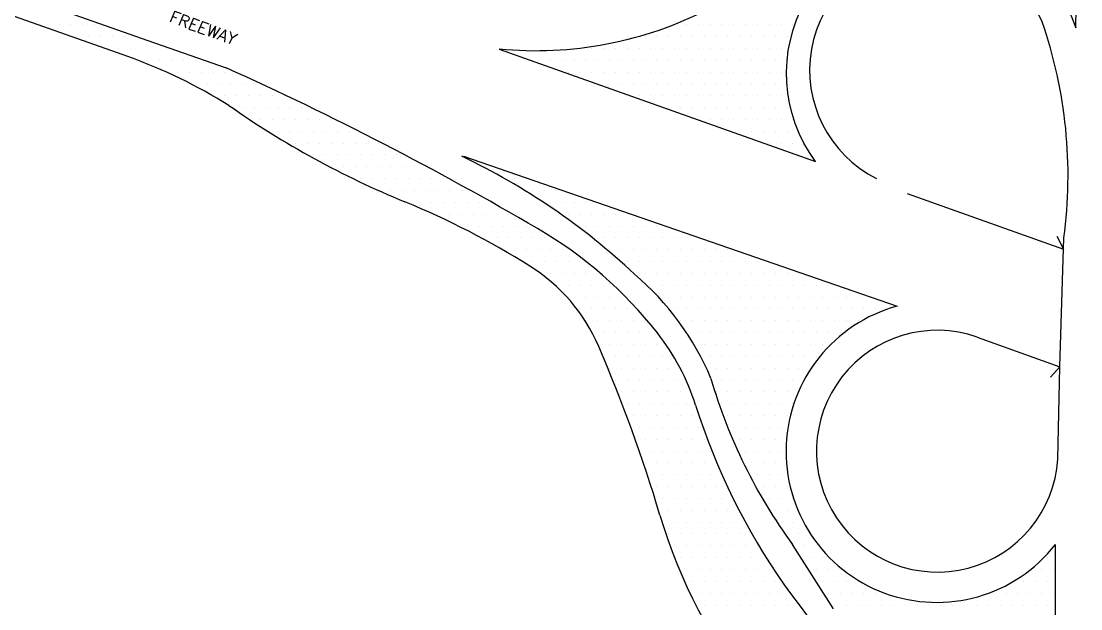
# Model space of a CAD drawing. Extents: x 2010 to 9864, y 25 to 4476.
# Drawn here: x 5472 to 6591, y 859 to 1479 of the extents above; entities that cross this region are included whole.
import ezdxf

# ---------------------------------------------------------------- set-up
doc = ezdxf.new("R2010")
doc.units = 0
doc.header["$LTSCALE"] = 200
doc.layers.get('0').update_dxf_attribs({"color": 5, "linetype": 'CONTINUOUS'})
doc.layers.add('BMRDS', color=3, linetype='CONTINUOUS')
doc.layers.add('BMRDSTXT', color=3, linetype='CONTINUOUS')
doc.styles.add('8', font='ROMAND', dxfattribs={"oblique": 3, "height": 25})

# ---------------------------------------------------------------- blocks, each defined once
blk = doc.blocks.new('*X5')
at = {"color": 0}
for p, q in [((6587.5, 1925), (6587.5, 1925)), ((6581.25, 1912.5), (6581.25, 1912.5)), ((6575, 1900), (6575, 1900)), ((6587.5, 1900), (6587.5, 1900)), ((6556.25, 1887.5), (6556.25, 1887.5)), ((6568.75, 1887.5), (6568.75, 1887.5)), ((6581.25, 1887.5), (6581.25, 1887.5)), ((6537.5, 1875), (6537.5, 1875)), ((6550, 1875), (6550, 1875)), ((6562.5, 1875), (6562.5, 1875)), ((6575, 1875), (6575, 1875)), ((6587.5, 1875), (6587.5, 1875)), ((6531.25, 1862.5), (6531.25, 1862.5)), ((6543.75, 1862.5), (6543.75, 1862.5)), ((6556.25, 1862.5), (6556.25, 1862.5)), ((6568.75, 1862.5), (6568.75, 1862.5)), ((6581.25, 1862.5), (6581.25, 1862.5)), ((6500, 1850), (6500, 1850)), ((6512.5, 1850), (6512.5, 1850)), ((6525, 1850), (6525, 1850)), ((6537.5, 1850), (6537.5, 1850)), ((6550, 1850), (6550, 1850)), ((6562.5, 1850), (6562.5, 1850)), ((6575, 1850), (6575, 1850)), ((6587.5, 1850), (6587.5, 1850)), ((6481.25, 1837.5), (6481.25, 1837.5)), ((6493.75, 1837.5), (6493.75, 1837.5)), ((6506.25, 1837.5), (6506.25, 1837.5)), ((6518.75, 1837.5), (6518.75, 1837.5)), ((6531.25, 1837.5), (6531.25, 1837.5)), ((6543.75, 1837.5), (6543.75, 1837.5)), ((6556.25, 1837.5), (6556.25, 1837.5)), ((6568.75, 1837.5), (6568.75, 1837.5)), ((6581.25, 1837.5), (6581.25, 1837.5)), ((6462.5, 1825), (6462.5, 1825)), ((6475, 1825), (6475, 1825)), ((6487.5, 1825), (6487.5, 1825)), ((6500, 1825), (6500, 1825)), ((6512.5, 1825), (6512.5, 1825)), ((6525, 1825), (6525, 1825)), ((6537.5, 1825), (6537.5, 1825)), ((6550, 1825), (6550, 1825)), ((6562.5, 1825), (6562.5, 1825)), ((6575, 1825), (6575, 1825)), ((6587.5, 1825), (6587.5, 1825)), ((6443.75, 1812.5), (6443.75, 1812.5)), ((6456.25, 1812.5), (6456.25, 1812.5)), ((6468.75, 1812.5), (6468.75, 1812.5)), ((6481.25, 1812.5), (6481.25, 1812.5)), ((6493.75, 1812.5), (6493.75, 1812.5)), ((6506.25, 1812.5), (6506.25, 1812.5)), ((6518.75, 1812.5), (6518.75, 1812.5)), ((6531.25, 1812.5), (6531.25, 1812.5)), ((6543.75, 1812.5), (6543.75, 1812.5)), ((6556.25, 1812.5), (6556.25, 1812.5)), ((6568.75, 1812.5), (6568.75, 1812.5)), ((6581.25, 1812.5), (6581.25, 1812.5)), ((6425, 1800), (6425, 1800)), ((6437.5, 1800), (6437.5, 1800)), ((6450, 1800), (6450, 1800)), ((6462.5, 1800), (6462.5, 1800)), ((6475, 1800), (6475, 1800)), ((6487.5, 1800), (6487.5, 1800)), ((6500, 1800), (6500, 1800)), ((6512.5, 1800), (6512.5, 1800)), ((6525, 1800), (6525, 1800)), ((6537.5, 1800), (6537.5, 1800)), ((6550, 1800), (6550, 1800)), ((6562.5, 1800), (6562.5, 1800)), ((6575, 1800), (6575, 1800)), ((6587.5, 1800), (6587.5, 1800)), ((6418.75, 1787.5), (6418.75, 1787.5)), ((6431.25, 1787.5), (6431.25, 1787.5)), ((6443.75, 1787.5), (6443.75, 1787.5)), ((6456.25, 1787.5), (6456.25, 1787.5)), ((6468.75, 1787.5), (6468.75, 1787.5)), ((6481.25, 1787.5), (6481.25, 1787.5)), ((6493.75, 1787.5), (6493.75, 1787.5)), ((6506.25, 1787.5), (6506.25, 1787.5)), ((6518.75, 1787.5), (6518.75, 1787.5)), ((6531.25, 1787.5), (6531.25, 1787.5)), ((6543.75, 1787.5), (6543.75, 1787.5)), ((6556.25, 1787.5), (6556.25, 1787.5)), ((6568.75, 1787.5), (6568.75, 1787.5)), ((6581.25, 1787.5), (6581.25, 1787.5)), ((6400, 1775), (6400, 1775)), ((6412.5, 1775), (6412.5, 1775)), ((6425, 1775), (6425, 1775)), ((6437.5, 1775), (6437.5, 1775)), ((6450, 1775), (6450, 1775)), ((6462.5, 1775), (6462.5, 1775)), ((6475, 1775), (6475, 1775)), ((6487.5, 1775), (6487.5, 1775)), ((6500, 1775), (6500, 1775)), ((6512.5, 1775), (6512.5, 1775)), ((6525, 1775), (6525, 1775)), ((6537.5, 1775), (6537.5, 1775)), ((6550, 1775), (6550, 1775)), ((6562.5, 1775), (6562.5, 1775)), ((6575, 1775), (6575, 1775)), ((6587.5, 1775), (6587.5, 1775)), ((6381.25, 1762.5), (6381.25, 1762.5)), ((6393.75, 1762.5), (6393.75, 1762.5)), ((6406.25, 1762.5), (6406.25, 1762.5)), ((6418.75, 1762.5), (6418.75, 1762.5)), ((6431.25, 1762.5), (6431.25, 1762.5)), ((6443.75, 1762.5), (6443.75, 1762.5)), ((6456.25, 1762.5), (6456.25, 1762.5)), ((6468.75, 1762.5), (6468.75, 1762.5)), ((6481.25, 1762.5), (6481.25, 1762.5)), ((6493.75, 1762.5), (6493.75, 1762.5)), ((6506.25, 1762.5), (6506.25, 1762.5)), ((6518.75, 1762.5), (6518.75, 1762.5)), ((6531.25, 1762.5), (6531.25, 1762.5)), ((6543.75, 1762.5), (6543.75, 1762.5)), ((6556.25, 1762.5), (6556.25, 1762.5)), ((6568.75, 1762.5), (6568.75, 1762.5)), ((6581.25, 1762.5), (6581.25, 1762.5)), ((6362.5, 1750), (6362.5, 1750)), ((6375, 1750), (6375, 1750)), ((6387.5, 1750), (6387.5, 1750)), ((6400, 1750), (6400, 1750)), ((6412.5, 1750), (6412.5, 1750)), ((6425, 1750), (6425, 1750)), ((6437.5, 1750), (6437.5, 1750)), ((6450, 1750), (6450, 1750)), ((6462.5, 1750), (6462.5, 1750)), ((6475, 1750), (6475, 1750)), ((6487.5, 1750), (6487.5, 1750)), ((6500, 1750), (6500, 1750)), ((6512.5, 1750), (6512.5, 1750)), ((6525, 1750), (6525, 1750)), ((6537.5, 1750), (6537.5, 1750)), ((6550, 1750), (6550, 1750)), ((6562.5, 1750), (6562.5, 1750)), ((6575, 1750), (6575, 1750)), ((6587.5, 1750), (6587.5, 1750)), ((6343.75, 1737.5), (6343.75, 1737.5)), ((6356.25, 1737.5), (6356.25, 1737.5)), ((6368.75, 1737.5), (6368.75, 1737.5)), ((6381.25, 1737.5), (6381.25, 1737.5)), ((6393.75, 1737.5), (6393.75, 1737.5)), ((6406.25, 1737.5), (6406.25, 1737.5)), ((6418.75, 1737.5), (6418.75, 1737.5)), ((6431.25, 1737.5), (6431.25, 1737.5)), ((6443.75, 1737.5), (6443.75, 1737.5)), ((6456.25, 1737.5), (6456.25, 1737.5)), ((6468.75, 1737.5), (6468.75, 1737.5)), ((6481.25, 1737.5), (6481.25, 1737.5)), ((6493.75, 1737.5), (6493.75, 1737.5)), ((6506.25, 1737.5), (6506.25, 1737.5)), ((6518.75, 1737.5), (6518.75, 1737.5)), ((6531.25, 1737.5), (6531.25, 1737.5)), ((6543.75, 1737.5), (6543.75, 1737.5)), ((6556.25, 1737.5), (6556.25, 1737.5)), ((6568.75, 1737.5), (6568.75, 1737.5)), ((6581.25, 1737.5), (6581.25, 1737.5)), ((6325, 1725), (6325, 1725)), ((6337.5, 1725), (6337.5, 1725)), ((6350, 1725), (6350, 1725)), ((6362.5, 1725), (6362.5, 1725)), ((6375, 1725), (6375, 1725)), ((6387.5, 1725), (6387.5, 1725)), ((6487.5, 1725), (6487.5, 1725)), ((6500, 1725), (6500, 1725)), ((6512.5, 1725), (6512.5, 1725)), ((6525, 1725), (6525, 1725)), ((6537.5, 1725), (6537.5, 1725)), ((6550, 1725), (6550, 1725)), ((6562.5, 1725), (6562.5, 1725)), ((6575, 1725), (6575, 1725)), ((6587.5, 1725), (6587.5, 1725)), ((6306.25, 1712.5), (6306.25, 1712.5)), ((6318.75, 1712.5), (6318.75, 1712.5)), ((6331.25, 1712.5), (6331.25, 1712.5)), ((6343.75, 1712.5), (6343.75, 1712.5)), ((6356.25, 1712.5), (6356.25, 1712.5)), ((6518.75, 1712.5), (6518.75, 1712.5)), ((6531.25, 1712.5), (6531.25, 1712.5)), ((6543.75, 1712.5), (6543.75, 1712.5)), ((6556.25, 1712.5), (6556.25, 1712.5)), ((6568.75, 1712.5), (6568.75, 1712.5)), ((6581.25, 1712.5), (6581.25, 1712.5)), ((6287.5, 1700), (6287.5, 1700)), ((6300, 1700), (6300, 1700)), ((6312.5, 1700), (6312.5, 1700)), ((6325, 1700), (6325, 1700)), ((6337.5, 1700), (6337.5, 1700)), ((6537.5, 1700), (6537.5, 1700)), ((6550, 1700), (6550, 1700)), ((6562.5, 1700), (6562.5, 1700)), ((6575, 1700), (6575, 1700)), ((6268.75, 1687.5), (6268.75, 1687.5)), ((6281.25, 1687.5), (6281.25, 1687.5)), ((6293.75, 1687.5), (6293.75, 1687.5)), ((6306.25, 1687.5), (6306.25, 1687.5)), ((6318.75, 1687.5), (6318.75, 1687.5)), ((6556.25, 1687.5), (6556.25, 1687.5)), ((6568.75, 1687.5), (6568.75, 1687.5)), ((6581.25, 1687.5), (6581.25, 1687.5)), ((6250, 1675), (6250, 1675)), ((6262.5, 1675), (6262.5, 1675)), ((6275, 1675), (6275, 1675)), ((6287.5, 1675), (6287.5, 1675)), ((6300, 1675), (6300, 1675)), ((6312.5, 1675), (6312.5, 1675)), ((6562.5, 1675), (6562.5, 1675)), ((6575, 1675), (6575, 1675)), ((6231.25, 1662.5), (6231.25, 1662.5)), ((6243.75, 1662.5), (6243.75, 1662.5)), ((6256.25, 1662.5), (6256.25, 1662.5)), ((6268.75, 1662.5), (6268.75, 1662.5)), ((6281.25, 1662.5), (6281.25, 1662.5)), ((6293.75, 1662.5), (6293.75, 1662.5)), ((6306.25, 1662.5), (6306.25, 1662.5)), ((6568.75, 1662.5), (6568.75, 1662.5)), ((6581.25, 1662.5), (6581.25, 1662.5)), ((6212.5, 1650), (6212.5, 1650)), ((6225, 1650), (6225, 1650)), ((6237.5, 1650), (6237.5, 1650)), ((6250, 1650), (6250, 1650)), ((6262.5, 1650), (6262.5, 1650)), ((6275, 1650), (6275, 1650)), ((6287.5, 1650), (6287.5, 1650)), ((6300, 1650), (6300, 1650)), ((6575, 1650), (6575, 1650)), ((6193.75, 1637.5), (6193.75, 1637.5)), ((6206.25, 1637.5), (6206.25, 1637.5)), ((6218.75, 1637.5), (6218.75, 1637.5)), ((6231.25, 1637.5), (6231.25, 1637.5)), ((6243.75, 1637.5), (6243.75, 1637.5)), ((6256.25, 1637.5), (6256.25, 1637.5)), ((6268.75, 1637.5), (6268.75, 1637.5)), ((6281.25, 1637.5), (6281.25, 1637.5)), ((6293.75, 1637.5), (6293.75, 1637.5)), ((6581.25, 1637.5), (6581.25, 1637.5)), ((6162.5, 1625), (6162.5, 1625)), ((6175, 1625), (6175, 1625)), ((6187.5, 1625), (6187.5, 1625)), ((6200, 1625), (6200, 1625)), ((6212.5, 1625), (6212.5, 1625)), ((6225, 1625), (6225, 1625)), ((6237.5, 1625), (6237.5, 1625)), ((6250, 1625), (6250, 1625)), ((6262.5, 1625), (6262.5, 1625)), ((6275, 1625), (6275, 1625)), ((6287.5, 1625), (6287.5, 1625)), ((6131.25, 1612.5), (6131.25, 1612.5)), ((6143.75, 1612.5), (6143.75, 1612.5)), ((6156.25, 1612.5), (6156.25, 1612.5)), ((6168.75, 1612.5), (6168.75, 1612.5)), ((6181.25, 1612.5), (6181.25, 1612.5)), ((6193.75, 1612.5), (6193.75, 1612.5)), ((6206.25, 1612.5), (6206.25, 1612.5)), ((6218.75, 1612.5), (6218.75, 1612.5)), ((6231.25, 1612.5), (6231.25, 1612.5)), ((6243.75, 1612.5), (6243.75, 1612.5)), ((6256.25, 1612.5), (6256.25, 1612.5)), ((6268.75, 1612.5), (6268.75, 1612.5)), ((6281.25, 1612.5), (6281.25, 1612.5)), ((6075, 1600), (6075, 1600)), ((6087.5, 1600), (6087.5, 1600)), ((6100, 1600), (6100, 1600)), ((6112.5, 1600), (6112.5, 1600)), ((6125, 1600), (6125, 1600)), ((6137.5, 1600), (6137.5, 1600)), ((6150, 1600), (6150, 1600)), ((6162.5, 1600), (6162.5, 1600)), ((6175, 1600), (6175, 1600)), ((6187.5, 1600), (6187.5, 1600)), ((6200, 1600), (6200, 1600)), ((6212.5, 1600), (6212.5, 1600)), ((6225, 1600), (6225, 1600)), ((6237.5, 1600), (6237.5, 1600)), ((6250, 1600), (6250, 1600)), ((6262.5, 1600), (6262.5, 1600)), ((6275, 1600), (6275, 1600)), ((6018.75, 1587.5), (6018.75, 1587.5)), ((6031.25, 1587.5), (6031.25, 1587.5)), ((6043.75, 1587.5), (6043.75, 1587.5)), ((6056.25, 1587.5), (6056.25, 1587.5)), ((6068.75, 1587.5), (6068.75, 1587.5)), ((6081.25, 1587.5), (6081.25, 1587.5)), ((6093.75, 1587.5), (6093.75, 1587.5)), ((6106.25, 1587.5), (6106.25, 1587.5)), ((6118.75, 1587.5), (6118.75, 1587.5)), ((6131.25, 1587.5), (6131.25, 1587.5)), ((6143.75, 1587.5), (6143.75, 1587.5)), ((6156.25, 1587.5), (6156.25, 1587.5)), ((6168.75, 1587.5), (6168.75, 1587.5)), ((6181.25, 1587.5), (6181.25, 1587.5)), ((6193.75, 1587.5), (6193.75, 1587.5)), ((6206.25, 1587.5), (6206.25, 1587.5)), ((6218.75, 1587.5), (6218.75, 1587.5)), ((6231.25, 1587.5), (6231.25, 1587.5)), ((6243.75, 1587.5), (6243.75, 1587.5)), ((6256.25, 1587.5), (6256.25, 1587.5)), ((6268.75, 1587.5), (6268.75, 1587.5)), ((6281.25, 1587.5), (6281.25, 1587.5)), ((6050, 1575), (6050, 1575)), ((6062.5, 1575), (6062.5, 1575)), ((6075, 1575), (6075, 1575)), ((6087.5, 1575), (6087.5, 1575)), ((6100, 1575), (6100, 1575)), ((6112.5, 1575), (6112.5, 1575)), ((6125, 1575), (6125, 1575)), ((6137.5, 1575), (6137.5, 1575)), ((6150, 1575), (6150, 1575)), ((6162.5, 1575), (6162.5, 1575)), ((6175, 1575), (6175, 1575)), ((6187.5, 1575), (6187.5, 1575)), ((6200, 1575), (6200, 1575)), ((6212.5, 1575), (6212.5, 1575)), ((6225, 1575), (6225, 1575)), ((6237.5, 1575), (6237.5, 1575)), ((6250, 1575), (6250, 1575)), ((6262.5, 1575), (6262.5, 1575)), ((6275, 1575), (6275, 1575)), ((6081.25, 1562.5), (6081.25, 1562.5)), ((6093.75, 1562.5), (6093.75, 1562.5)), ((6106.25, 1562.5), (6106.25, 1562.5)), ((6118.75, 1562.5), (6118.75, 1562.5)), ((6131.25, 1562.5), (6131.25, 1562.5)), ((6143.75, 1562.5), (6143.75, 1562.5)), ((6156.25, 1562.5), (6156.25, 1562.5)), ((6168.75, 1562.5), (6168.75, 1562.5)), ((6181.25, 1562.5), (6181.25, 1562.5)), ((6193.75, 1562.5), (6193.75, 1562.5)), ((6206.25, 1562.5), (6206.25, 1562.5)), ((6218.75, 1562.5), (6218.75, 1562.5)), ((6231.25, 1562.5), (6231.25, 1562.5)), ((6243.75, 1562.5), (6243.75, 1562.5)), ((6256.25, 1562.5), (6256.25, 1562.5)), ((6268.75, 1562.5), (6268.75, 1562.5)), ((6125, 1550), (6125, 1550)), ((6137.5, 1550), (6137.5, 1550)), ((6150, 1550), (6150, 1550)), ((6162.5, 1550), (6162.5, 1550)), ((6175, 1550), (6175, 1550)), ((6187.5, 1550), (6187.5, 1550)), ((6200, 1550), (6200, 1550)), ((6212.5, 1550), (6212.5, 1550)), ((6225, 1550), (6225, 1550)), ((6237.5, 1550), (6237.5, 1550)), ((6250, 1550), (6250, 1550)), ((6262.5, 1550), (6262.5, 1550)), ((6275, 1550), (6275, 1550)), ((6156.25, 1537.5), (6156.25, 1537.5)), ((6168.75, 1537.5), (6168.75, 1537.5)), ((6181.25, 1537.5), (6181.25, 1537.5)), ((6193.75, 1537.5), (6193.75, 1537.5)), ((6206.25, 1537.5), (6206.25, 1537.5)), ((6218.75, 1537.5), (6218.75, 1537.5)), ((6231.25, 1537.5), (6231.25, 1537.5)), ((6243.75, 1537.5), (6243.75, 1537.5)), ((6256.25, 1537.5), (6256.25, 1537.5)), ((6268.75, 1537.5), (6268.75, 1537.5)), ((6281.25, 1537.5), (6281.25, 1537.5)), ((6187.5, 1525), (6187.5, 1525)), ((6200, 1525), (6200, 1525)), ((6212.5, 1525), (6212.5, 1525)), ((6225, 1525), (6225, 1525)), ((6237.5, 1525), (6237.5, 1525)), ((6250, 1525), (6250, 1525)), ((6262.5, 1525), (6262.5, 1525)), ((6275, 1525), (6275, 1525)), ((6287.5, 1525), (6287.5, 1525)), ((6231.25, 1512.5), (6231.25, 1512.5)), ((6243.75, 1512.5), (6243.75, 1512.5)), ((6256.25, 1512.5), (6256.25, 1512.5)), ((6268.75, 1512.5), (6268.75, 1512.5)), ((6281.25, 1512.5), (6281.25, 1512.5)), ((6262.5, 1500), (6262.5, 1500)), ((6275, 1500), (6275, 1500)), ((6287.5, 1500), (6287.5, 1500)), ((6293.75, 1487.5), (6293.75, 1487.5)), ((6306.25, 1487.5), (6306.25, 1487.5))]:
    blk.add_line(p, q, dxfattribs=at)
blk = doc.blocks.new('*X4')
at = {"color": 0}
for p, q in [((5606.25, 1587.5), (5606.25, 1587.5)), ((5618.75, 1587.5), (5618.75, 1587.5)), ((5631.25, 1587.5), (5631.25, 1587.5)), ((5643.75, 1587.5), (5643.75, 1587.5)), ((5656.25, 1587.5), (5656.25, 1587.5)), ((5637.5, 1575), (5637.5, 1575)), ((5650, 1575), (5650, 1575)), ((5662.5, 1575), (5662.5, 1575)), ((5675, 1575), (5675, 1575)), ((5687.5, 1575), (5687.5, 1575)), ((5656.25, 1562.5), (5656.25, 1562.5)), ((5668.75, 1562.5), (5668.75, 1562.5)), ((5681.25, 1562.5), (5681.25, 1562.5)), ((5693.75, 1562.5), (5693.75, 1562.5)), ((5706.25, 1562.5), (5706.25, 1562.5)), ((5718.75, 1562.5), (5718.75, 1562.5)), ((5687.5, 1550), (5687.5, 1550)), ((5700, 1550), (5700, 1550)), ((5712.5, 1550), (5712.5, 1550)), ((5725, 1550), (5725, 1550)), ((5737.5, 1550), (5737.5, 1550)), ((5750, 1550), (5750, 1550)), ((5706.25, 1537.5), (5706.25, 1537.5)), ((5718.75, 1537.5), (5718.75, 1537.5)), ((5731.25, 1537.5), (5731.25, 1537.5)), ((5743.75, 1537.5), (5743.75, 1537.5)), ((5756.25, 1537.5), (5756.25, 1537.5)), ((5768.75, 1537.5), (5768.75, 1537.5)), ((5725, 1525), (5725, 1525)), ((5737.5, 1525), (5737.5, 1525)), ((5750, 1525), (5750, 1525)), ((5762.5, 1525), (5762.5, 1525)), ((5775, 1525), (5775, 1525)), ((5787.5, 1525), (5787.5, 1525)), ((5800, 1525), (5800, 1525)), ((5743.75, 1512.5), (5743.75, 1512.5)), ((5756.25, 1512.5), (5756.25, 1512.5)), ((5768.75, 1512.5), (5768.75, 1512.5)), ((5781.25, 1512.5), (5781.25, 1512.5)), ((5793.75, 1512.5), (5793.75, 1512.5)), ((5806.25, 1512.5), (5806.25, 1512.5)), ((5818.75, 1512.5), (5818.75, 1512.5)), ((5762.5, 1500), (5762.5, 1500)), ((5775, 1500), (5775, 1500)), ((5787.5, 1500), (5787.5, 1500)), ((5800, 1500), (5800, 1500)), ((5812.5, 1500), (5812.5, 1500)), ((5825, 1500), (5825, 1500)), ((5837.5, 1500), (5837.5, 1500)), ((5850, 1500), (5850, 1500)), ((5781.25, 1487.5), (5781.25, 1487.5)), ((5793.75, 1487.5), (5793.75, 1487.5)), ((5806.25, 1487.5), (5806.25, 1487.5)), ((5818.75, 1487.5), (5818.75, 1487.5)), ((5831.25, 1487.5), (5831.25, 1487.5)), ((5843.75, 1487.5), (5843.75, 1487.5)), ((5856.25, 1487.5), (5856.25, 1487.5)), ((5868.75, 1487.5), (5868.75, 1487.5)), ((5800, 1475), (5800, 1475)), ((5812.5, 1475), (5812.5, 1475)), ((5825, 1475), (5825, 1475)), ((5837.5, 1475), (5837.5, 1475)), ((5850, 1475), (5850, 1475)), ((5862.5, 1475), (5862.5, 1475)), ((5875, 1475), (5875, 1475)), ((5887.5, 1475), (5887.5, 1475)), ((5900, 1475), (5900, 1475)), ((5831.25, 1462.5), (5831.25, 1462.5)), ((5843.75, 1462.5), (5843.75, 1462.5)), ((5856.25, 1462.5), (5856.25, 1462.5)), ((5868.75, 1462.5), (5868.75, 1462.5)), ((5881.25, 1462.5), (5881.25, 1462.5)), ((5893.75, 1462.5), (5893.75, 1462.5)), ((5906.25, 1462.5), (5906.25, 1462.5)), ((5918.75, 1462.5), (5918.75, 1462.5)), ((5850, 1450), (5850, 1450)), ((5862.5, 1450), (5862.5, 1450)), ((5875, 1450), (5875, 1450)), ((5887.5, 1450), (5887.5, 1450)), ((5900, 1450), (5900, 1450)), ((5912.5, 1450), (5912.5, 1450)), ((5925, 1450), (5925, 1450)), ((5937.5, 1450), (5937.5, 1450)), ((5881.25, 1437.5), (5881.25, 1437.5)), ((5893.75, 1437.5), (5893.75, 1437.5)), ((5906.25, 1437.5), (5906.25, 1437.5)), ((5918.75, 1437.5), (5918.75, 1437.5)), ((5931.25, 1437.5), (5931.25, 1437.5)), ((5943.75, 1437.5), (5943.75, 1437.5)), ((5956.25, 1437.5), (5956.25, 1437.5)), ((5968.75, 1437.5), (5968.75, 1437.5)), ((5912.5, 1425), (5912.5, 1425)), ((5925, 1425), (5925, 1425)), ((5937.5, 1425), (5937.5, 1425)), ((5950, 1425), (5950, 1425)), ((5962.5, 1425), (5962.5, 1425)), ((5975, 1425), (5975, 1425)), ((5987.5, 1425), (5987.5, 1425)), ((5943.75, 1412.5), (5943.75, 1412.5)), ((5956.25, 1412.5), (5956.25, 1412.5)), ((5968.75, 1412.5), (5968.75, 1412.5)), ((5981.25, 1412.5), (5981.25, 1412.5)), ((5993.75, 1412.5), (5993.75, 1412.5)), ((6006.25, 1412.5), (6006.25, 1412.5)), ((5962.5, 1400), (5962.5, 1400)), ((5975, 1400), (5975, 1400)), ((5987.5, 1400), (5987.5, 1400)), ((6000, 1400), (6000, 1400)), ((6012.5, 1400), (6012.5, 1400)), ((6025, 1400), (6025, 1400)), ((5981.25, 1387.5), (5981.25, 1387.5)), ((5993.75, 1387.5), (5993.75, 1387.5)), ((6006.25, 1387.5), (6006.25, 1387.5)), ((6018.75, 1387.5), (6018.75, 1387.5)), ((6031.25, 1387.5), (6031.25, 1387.5)), ((6043.75, 1387.5), (6043.75, 1387.5)), ((6012.5, 1375), (6012.5, 1375)), ((6025, 1375), (6025, 1375)), ((6037.5, 1375), (6037.5, 1375)), ((6050, 1375), (6050, 1375)), ((6062.5, 1375), (6062.5, 1375)), ((6031.25, 1362.5), (6031.25, 1362.5)), ((6043.75, 1362.5), (6043.75, 1362.5)), ((6056.25, 1362.5), (6056.25, 1362.5)), ((6068.75, 1362.5), (6068.75, 1362.5)), ((6081.25, 1362.5), (6081.25, 1362.5)), ((6037.5, 1350), (6037.5, 1350)), ((6050, 1350), (6050, 1350)), ((6062.5, 1350), (6062.5, 1350)), ((6075, 1350), (6075, 1350)), ((6087.5, 1350), (6087.5, 1350)), ((6056.25, 1337.5), (6056.25, 1337.5)), ((6068.75, 1337.5), (6068.75, 1337.5)), ((6081.25, 1337.5), (6081.25, 1337.5)), ((6093.75, 1337.5), (6093.75, 1337.5)), ((6106.25, 1337.5), (6106.25, 1337.5)), ((6062.5, 1325), (6062.5, 1325)), ((6075, 1325), (6075, 1325)), ((6087.5, 1325), (6087.5, 1325)), ((6100, 1325), (6100, 1325)), ((6112.5, 1325), (6112.5, 1325)), ((6068.75, 1312.5), (6068.75, 1312.5)), ((6081.25, 1312.5), (6081.25, 1312.5)), ((6093.75, 1312.5), (6093.75, 1312.5)), ((6106.25, 1312.5), (6106.25, 1312.5)), ((6118.75, 1312.5), (6118.75, 1312.5)), ((6131.25, 1312.5), (6131.25, 1312.5)), ((6087.5, 1300), (6087.5, 1300)), ((6100, 1300), (6100, 1300)), ((6112.5, 1300), (6112.5, 1300)), ((6125, 1300), (6125, 1300)), ((6137.5, 1300), (6137.5, 1300)), ((6093.75, 1287.5), (6093.75, 1287.5)), ((6106.25, 1287.5), (6106.25, 1287.5)), ((6118.75, 1287.5), (6118.75, 1287.5)), ((6131.25, 1287.5), (6131.25, 1287.5)), ((6143.75, 1287.5), (6143.75, 1287.5)), ((6087.5, 1275), (6087.5, 1275)), ((6100, 1275), (6100, 1275)), ((6112.5, 1275), (6112.5, 1275)), ((6125, 1275), (6125, 1275)), ((6137.5, 1275), (6137.5, 1275)), ((6150, 1275), (6150, 1275)), ((6093.75, 1262.5), (6093.75, 1262.5)), ((6106.25, 1262.5), (6106.25, 1262.5)), ((6118.75, 1262.5), (6118.75, 1262.5)), ((6131.25, 1262.5), (6131.25, 1262.5)), ((6143.75, 1262.5), (6143.75, 1262.5)), ((6156.25, 1262.5), (6156.25, 1262.5)), ((6100, 1250), (6100, 1250)), ((6112.5, 1250), (6112.5, 1250)), ((6125, 1250), (6125, 1250)), ((6137.5, 1250), (6137.5, 1250)), ((6150, 1250), (6150, 1250)), ((6162.5, 1250), (6162.5, 1250)), ((6106.25, 1237.5), (6106.25, 1237.5)), ((6118.75, 1237.5), (6118.75, 1237.5)), ((6131.25, 1237.5), (6131.25, 1237.5)), ((6143.75, 1237.5), (6143.75, 1237.5)), ((6156.25, 1237.5), (6156.25, 1237.5)), ((6168.75, 1237.5), (6168.75, 1237.5)), ((6112.5, 1225), (6112.5, 1225)), ((6125, 1225), (6125, 1225)), ((6137.5, 1225), (6137.5, 1225)), ((6150, 1225), (6150, 1225)), ((6162.5, 1225), (6162.5, 1225)), ((6175, 1225), (6175, 1225)), ((6118.75, 1212.5), (6118.75, 1212.5)), ((6131.25, 1212.5), (6131.25, 1212.5)), ((6143.75, 1212.5), (6143.75, 1212.5)), ((6156.25, 1212.5), (6156.25, 1212.5)), ((6168.75, 1212.5), (6168.75, 1212.5)), ((6181.25, 1212.5), (6181.25, 1212.5)), ((6125, 1200), (6125, 1200)), ((6137.5, 1200), (6137.5, 1200)), ((6150, 1200), (6150, 1200)), ((6162.5, 1200), (6162.5, 1200)), ((6175, 1200), (6175, 1200)), ((6187.5, 1200), (6187.5, 1200)), ((6131.25, 1187.5), (6131.25, 1187.5)), ((6143.75, 1187.5), (6143.75, 1187.5)), ((6156.25, 1187.5), (6156.25, 1187.5)), ((6168.75, 1187.5), (6168.75, 1187.5)), ((6181.25, 1187.5), (6181.25, 1187.5)), ((6193.75, 1187.5), (6193.75, 1187.5)), ((6137.5, 1175), (6137.5, 1175)), ((6150, 1175), (6150, 1175)), ((6162.5, 1175), (6162.5, 1175)), ((6175, 1175), (6175, 1175)), ((6187.5, 1175), (6187.5, 1175)), ((6200, 1175), (6200, 1175)), ((6131.25, 1162.5), (6131.25, 1162.5)), ((6143.75, 1162.5), (6143.75, 1162.5)), ((6156.25, 1162.5), (6156.25, 1162.5)), ((6168.75, 1162.5), (6168.75, 1162.5)), ((6181.25, 1162.5), (6181.25, 1162.5)), ((6193.75, 1162.5), (6193.75, 1162.5)), ((6206.25, 1162.5), (6206.25, 1162.5)), ((6137.5, 1150), (6137.5, 1150)), ((6150, 1150), (6150, 1150)), ((6162.5, 1150), (6162.5, 1150)), ((6175, 1150), (6175, 1150)), ((6187.5, 1150), (6187.5, 1150)), ((6200, 1150), (6200, 1150)), ((6212.5, 1150), (6212.5, 1150)), ((6143.75, 1137.5), (6143.75, 1137.5)), ((6156.25, 1137.5), (6156.25, 1137.5)), ((6168.75, 1137.5), (6168.75, 1137.5)), ((6181.25, 1137.5), (6181.25, 1137.5)), ((6193.75, 1137.5), (6193.75, 1137.5)), ((6206.25, 1137.5), (6206.25, 1137.5)), ((6150, 1125), (6150, 1125)), ((6162.5, 1125), (6162.5, 1125)), ((6175, 1125), (6175, 1125)), ((6187.5, 1125), (6187.5, 1125)), ((6200, 1125), (6200, 1125)), ((6212.5, 1125), (6212.5, 1125)), ((6156.25, 1112.5), (6156.25, 1112.5)), ((6168.75, 1112.5), (6168.75, 1112.5)), ((6181.25, 1112.5), (6181.25, 1112.5)), ((6193.75, 1112.5), (6193.75, 1112.5)), ((6206.25, 1112.5), (6206.25, 1112.5)), ((6218.75, 1112.5), (6218.75, 1112.5)), ((6150, 1100), (6150, 1100)), ((6162.5, 1100), (6162.5, 1100)), ((6175, 1100), (6175, 1100)), ((6187.5, 1100), (6187.5, 1100)), ((6200, 1100), (6200, 1100)), ((6212.5, 1100), (6212.5, 1100)), ((6225, 1100), (6225, 1100)), ((6156.25, 1087.5), (6156.25, 1087.5)), ((6168.75, 1087.5), (6168.75, 1087.5)), ((6181.25, 1087.5), (6181.25, 1087.5)), ((6193.75, 1087.5), (6193.75, 1087.5)), ((6206.25, 1087.5), (6206.25, 1087.5)), ((6218.75, 1087.5), (6218.75, 1087.5)), ((6231.25, 1087.5), (6231.25, 1087.5)), ((6243.75, 1087.5), (6243.75, 1087.5)), ((6162.5, 1075), (6162.5, 1075)), ((6175, 1075), (6175, 1075)), ((6187.5, 1075), (6187.5, 1075)), ((6200, 1075), (6200, 1075)), ((6212.5, 1075), (6212.5, 1075)), ((6225, 1075), (6225, 1075)), ((6237.5, 1075), (6237.5, 1075)), ((6250, 1075), (6250, 1075)), ((6168.75, 1062.5), (6168.75, 1062.5)), ((6181.25, 1062.5), (6181.25, 1062.5)), ((6193.75, 1062.5), (6193.75, 1062.5)), ((6206.25, 1062.5), (6206.25, 1062.5)), ((6218.75, 1062.5), (6218.75, 1062.5)), ((6231.25, 1062.5), (6231.25, 1062.5)), ((6243.75, 1062.5), (6243.75, 1062.5)), ((6256.25, 1062.5), (6256.25, 1062.5)), ((6175, 1050), (6175, 1050)), ((6187.5, 1050), (6187.5, 1050)), ((6200, 1050), (6200, 1050)), ((6212.5, 1050), (6212.5, 1050)), ((6225, 1050), (6225, 1050)), ((6237.5, 1050), (6237.5, 1050)), ((6250, 1050), (6250, 1050)), ((6262.5, 1050), (6262.5, 1050)), ((6181.25, 1037.5), (6181.25, 1037.5)), ((6193.75, 1037.5), (6193.75, 1037.5)), ((6206.25, 1037.5), (6206.25, 1037.5)), ((6218.75, 1037.5), (6218.75, 1037.5)), ((6231.25, 1037.5), (6231.25, 1037.5)), ((6243.75, 1037.5), (6243.75, 1037.5)), ((6256.25, 1037.5), (6256.25, 1037.5)), ((6268.75, 1037.5), (6268.75, 1037.5)), ((6187.5, 1025), (6187.5, 1025)), ((6200, 1025), (6200, 1025)), ((6212.5, 1025), (6212.5, 1025)), ((6225, 1025), (6225, 1025)), ((6237.5, 1025), (6237.5, 1025)), ((6250, 1025), (6250, 1025)), ((6262.5, 1025), (6262.5, 1025)), ((6275, 1025), (6275, 1025)), ((6193.75, 1012.5), (6193.75, 1012.5)), ((6206.25, 1012.5), (6206.25, 1012.5)), ((6218.75, 1012.5), (6218.75, 1012.5)), ((6231.25, 1012.5), (6231.25, 1012.5)), ((6243.75, 1012.5), (6243.75, 1012.5)), ((6256.25, 1012.5), (6256.25, 1012.5)), ((6268.75, 1012.5), (6268.75, 1012.5)), ((6281.25, 1012.5), (6281.25, 1012.5)), ((6293.75, 1012.5), (6293.75, 1012.5))]:
    blk.add_line(p, q, dxfattribs=at)
blk = doc.blocks.new('*X3')
at = {"color": 0}
for p, q in [((5962.5, 1475), (5962.5, 1475)), ((5993.75, 1462.5), (5993.75, 1462.5)), ((6006.25, 1462.5), (6006.25, 1462.5)), ((6012.5, 1450), (6012.5, 1450)), ((6025, 1450), (6025, 1450)), ((6037.5, 1450), (6037.5, 1450)), ((6031.25, 1437.5), (6031.25, 1437.5)), ((6043.75, 1437.5), (6043.75, 1437.5)), ((6056.25, 1437.5), (6056.25, 1437.5)), ((6068.75, 1437.5), (6068.75, 1437.5)), ((6050, 1425), (6050, 1425)), ((6062.5, 1425), (6062.5, 1425)), ((6075, 1425), (6075, 1425)), ((6087.5, 1425), (6087.5, 1425)), ((6100, 1425), (6100, 1425)), ((6112.5, 1425), (6112.5, 1425)), ((6068.75, 1412.5), (6068.75, 1412.5)), ((6081.25, 1412.5), (6081.25, 1412.5)), ((6093.75, 1412.5), (6093.75, 1412.5)), ((6106.25, 1412.5), (6106.25, 1412.5)), ((6118.75, 1412.5), (6118.75, 1412.5)), ((6131.25, 1412.5), (6131.25, 1412.5)), ((6143.75, 1412.5), (6143.75, 1412.5)), ((6087.5, 1400), (6087.5, 1400)), ((6100, 1400), (6100, 1400)), ((6112.5, 1400), (6112.5, 1400)), ((6125, 1400), (6125, 1400)), ((6137.5, 1400), (6137.5, 1400)), ((6150, 1400), (6150, 1400)), ((6162.5, 1400), (6162.5, 1400)), ((6175, 1400), (6175, 1400)), ((6187.5, 1400), (6187.5, 1400)), ((6093.75, 1387.5), (6093.75, 1387.5)), ((6106.25, 1387.5), (6106.25, 1387.5)), ((6118.75, 1387.5), (6118.75, 1387.5)), ((6131.25, 1387.5), (6131.25, 1387.5)), ((6143.75, 1387.5), (6143.75, 1387.5)), ((6156.25, 1387.5), (6156.25, 1387.5)), ((6168.75, 1387.5), (6168.75, 1387.5)), ((6181.25, 1387.5), (6181.25, 1387.5)), ((6193.75, 1387.5), (6193.75, 1387.5)), ((6206.25, 1387.5), (6206.25, 1387.5)), ((6218.75, 1387.5), (6218.75, 1387.5)), ((6112.5, 1375), (6112.5, 1375)), ((6125, 1375), (6125, 1375)), ((6137.5, 1375), (6137.5, 1375)), ((6150, 1375), (6150, 1375)), ((6162.5, 1375), (6162.5, 1375)), ((6175, 1375), (6175, 1375)), ((6187.5, 1375), (6187.5, 1375)), ((6200, 1375), (6200, 1375)), ((6212.5, 1375), (6212.5, 1375)), ((6225, 1375), (6225, 1375)), ((6237.5, 1375), (6237.5, 1375)), ((6250, 1375), (6250, 1375)), ((6131.25, 1362.5), (6131.25, 1362.5)), ((6143.75, 1362.5), (6143.75, 1362.5)), ((6156.25, 1362.5), (6156.25, 1362.5)), ((6168.75, 1362.5), (6168.75, 1362.5)), ((6181.25, 1362.5), (6181.25, 1362.5)), ((6193.75, 1362.5), (6193.75, 1362.5)), ((6206.25, 1362.5), (6206.25, 1362.5)), ((6218.75, 1362.5), (6218.75, 1362.5)), ((6231.25, 1362.5), (6231.25, 1362.5)), ((6243.75, 1362.5), (6243.75, 1362.5)), ((6256.25, 1362.5), (6256.25, 1362.5)), ((6268.75, 1362.5), (6268.75, 1362.5)), ((6281.25, 1362.5), (6281.25, 1362.5)), ((6293.75, 1362.5), (6293.75, 1362.5)), ((6137.5, 1350), (6137.5, 1350)), ((6150, 1350), (6150, 1350)), ((6162.5, 1350), (6162.5, 1350)), ((6175, 1350), (6175, 1350)), ((6187.5, 1350), (6187.5, 1350)), ((6200, 1350), (6200, 1350)), ((6212.5, 1350), (6212.5, 1350)), ((6225, 1350), (6225, 1350)), ((6237.5, 1350), (6237.5, 1350)), ((6250, 1350), (6250, 1350)), ((6262.5, 1350), (6262.5, 1350)), ((6275, 1350), (6275, 1350)), ((6287.5, 1350), (6287.5, 1350)), ((6300, 1350), (6300, 1350)), ((6312.5, 1350), (6312.5, 1350)), ((6325, 1350), (6325, 1350)), ((6143.75, 1337.5), (6143.75, 1337.5)), ((6156.25, 1337.5), (6156.25, 1337.5)), ((6168.75, 1337.5), (6168.75, 1337.5)), ((6181.25, 1337.5), (6181.25, 1337.5)), ((6193.75, 1337.5), (6193.75, 1337.5)), ((6206.25, 1337.5), (6206.25, 1337.5)), ((6218.75, 1337.5), (6218.75, 1337.5)), ((6231.25, 1337.5), (6231.25, 1337.5)), ((6243.75, 1337.5), (6243.75, 1337.5)), ((6256.25, 1337.5), (6256.25, 1337.5)), ((6268.75, 1337.5), (6268.75, 1337.5)), ((6281.25, 1337.5), (6281.25, 1337.5)), ((6293.75, 1337.5), (6293.75, 1337.5)), ((6306.25, 1337.5), (6306.25, 1337.5)), ((6318.75, 1337.5), (6318.75, 1337.5)), ((6331.25, 1337.5), (6331.25, 1337.5)), ((6343.75, 1337.5), (6343.75, 1337.5)), ((6356.25, 1337.5), (6356.25, 1337.5)), ((6368.75, 1337.5), (6368.75, 1337.5)), ((6162.5, 1325), (6162.5, 1325)), ((6175, 1325), (6175, 1325)), ((6187.5, 1325), (6187.5, 1325)), ((6200, 1325), (6200, 1325)), ((6212.5, 1325), (6212.5, 1325)), ((6225, 1325), (6225, 1325)), ((6237.5, 1325), (6237.5, 1325)), ((6250, 1325), (6250, 1325)), ((6262.5, 1325), (6262.5, 1325)), ((6275, 1325), (6275, 1325)), ((6287.5, 1325), (6287.5, 1325)), ((6300, 1325), (6300, 1325)), ((6312.5, 1325), (6312.5, 1325)), ((6325, 1325), (6325, 1325)), ((6337.5, 1325), (6337.5, 1325)), ((6350, 1325), (6350, 1325)), ((6362.5, 1325), (6362.5, 1325)), ((6375, 1325), (6375, 1325)), ((6387.5, 1325), (6387.5, 1325)), ((6168.75, 1312.5), (6168.75, 1312.5)), ((6181.25, 1312.5), (6181.25, 1312.5)), ((6193.75, 1312.5), (6193.75, 1312.5)), ((6206.25, 1312.5), (6206.25, 1312.5)), ((6218.75, 1312.5), (6218.75, 1312.5)), ((6231.25, 1312.5), (6231.25, 1312.5)), ((6243.75, 1312.5), (6243.75, 1312.5)), ((6256.25, 1312.5), (6256.25, 1312.5)), ((6268.75, 1312.5), (6268.75, 1312.5)), ((6281.25, 1312.5), (6281.25, 1312.5)), ((6293.75, 1312.5), (6293.75, 1312.5)), ((6306.25, 1312.5), (6306.25, 1312.5)), ((6318.75, 1312.5), (6318.75, 1312.5)), ((6331.25, 1312.5), (6331.25, 1312.5)), ((6343.75, 1312.5), (6343.75, 1312.5)), ((6356.25, 1312.5), (6356.25, 1312.5)), ((6187.5, 1300), (6187.5, 1300)), ((6200, 1300), (6200, 1300)), ((6212.5, 1300), (6212.5, 1300)), ((6225, 1300), (6225, 1300)), ((6237.5, 1300), (6237.5, 1300)), ((6250, 1300), (6250, 1300)), ((6262.5, 1300), (6262.5, 1300)), ((6275, 1300), (6275, 1300)), ((6287.5, 1300), (6287.5, 1300)), ((6300, 1300), (6300, 1300)), ((6312.5, 1300), (6312.5, 1300)), ((6325, 1300), (6325, 1300)), ((6337.5, 1300), (6337.5, 1300)), ((6193.75, 1287.5), (6193.75, 1287.5)), ((6206.25, 1287.5), (6206.25, 1287.5)), ((6218.75, 1287.5), (6218.75, 1287.5)), ((6231.25, 1287.5), (6231.25, 1287.5)), ((6243.75, 1287.5), (6243.75, 1287.5)), ((6256.25, 1287.5), (6256.25, 1287.5)), ((6268.75, 1287.5), (6268.75, 1287.5)), ((6281.25, 1287.5), (6281.25, 1287.5)), ((6293.75, 1287.5), (6293.75, 1287.5)), ((6306.25, 1287.5), (6306.25, 1287.5)), ((6318.75, 1287.5), (6318.75, 1287.5)), ((6200, 1275), (6200, 1275)), ((6212.5, 1275), (6212.5, 1275)), ((6225, 1275), (6225, 1275)), ((6237.5, 1275), (6237.5, 1275)), ((6250, 1275), (6250, 1275)), ((6262.5, 1275), (6262.5, 1275)), ((6275, 1275), (6275, 1275)), ((6287.5, 1275), (6287.5, 1275)), ((6300, 1275), (6300, 1275)), ((6312.5, 1275), (6312.5, 1275)), ((6206.25, 1262.5), (6206.25, 1262.5)), ((6218.75, 1262.5), (6218.75, 1262.5)), ((6231.25, 1262.5), (6231.25, 1262.5)), ((6243.75, 1262.5), (6243.75, 1262.5)), ((6256.25, 1262.5), (6256.25, 1262.5)), ((6268.75, 1262.5), (6268.75, 1262.5)), ((6281.25, 1262.5), (6281.25, 1262.5)), ((6293.75, 1262.5), (6293.75, 1262.5)), ((6306.25, 1262.5), (6306.25, 1262.5)), ((6212.5, 1250), (6212.5, 1250)), ((6225, 1250), (6225, 1250)), ((6237.5, 1250), (6237.5, 1250)), ((6250, 1250), (6250, 1250)), ((6262.5, 1250), (6262.5, 1250)), ((6275, 1250), (6275, 1250)), ((6287.5, 1250), (6287.5, 1250)), ((6206.25, 1237.5), (6206.25, 1237.5)), ((6218.75, 1237.5), (6218.75, 1237.5)), ((6231.25, 1237.5), (6231.25, 1237.5)), ((6243.75, 1237.5), (6243.75, 1237.5)), ((6256.25, 1237.5), (6256.25, 1237.5)), ((6268.75, 1237.5), (6268.75, 1237.5)), ((6281.25, 1237.5), (6281.25, 1237.5)), ((6212.5, 1225), (6212.5, 1225)), ((6225, 1225), (6225, 1225)), ((6237.5, 1225), (6237.5, 1225)), ((6250, 1225), (6250, 1225)), ((6262.5, 1225), (6262.5, 1225)), ((6275, 1225), (6275, 1225)), ((6287.5, 1225), (6287.5, 1225)), ((6218.75, 1212.5), (6218.75, 1212.5)), ((6231.25, 1212.5), (6231.25, 1212.5)), ((6243.75, 1212.5), (6243.75, 1212.5)), ((6256.25, 1212.5), (6256.25, 1212.5)), ((6268.75, 1212.5), (6268.75, 1212.5)), ((6281.25, 1212.5), (6281.25, 1212.5)), ((6225, 1200), (6225, 1200)), ((6237.5, 1200), (6237.5, 1200)), ((6250, 1200), (6250, 1200)), ((6262.5, 1200), (6262.5, 1200)), ((6275, 1200), (6275, 1200)), ((6231.25, 1187.5), (6231.25, 1187.5)), ((6243.75, 1187.5), (6243.75, 1187.5)), ((6256.25, 1187.5), (6256.25, 1187.5)), ((6268.75, 1187.5), (6268.75, 1187.5)), ((6237.5, 1175), (6237.5, 1175)), ((6250, 1175), (6250, 1175)), ((6262.5, 1175), (6262.5, 1175)), ((6275, 1175), (6275, 1175)), ((6243.75, 1162.5), (6243.75, 1162.5)), ((6256.25, 1162.5), (6256.25, 1162.5)), ((6268.75, 1162.5), (6268.75, 1162.5)), ((6250, 1150), (6250, 1150)), ((6262.5, 1150), (6262.5, 1150)), ((6275, 1150), (6275, 1150)), ((6256.25, 1137.5), (6256.25, 1137.5)), ((6268.75, 1137.5), (6268.75, 1137.5)), ((6281.25, 1137.5), (6281.25, 1137.5)), ((6262.5, 1125), (6262.5, 1125)), ((6275, 1125), (6275, 1125)), ((6287.5, 1125), (6287.5, 1125)), ((6268.75, 1112.5), (6268.75, 1112.5)), ((6281.25, 1112.5), (6281.25, 1112.5)), ((6275, 1100), (6275, 1100)), ((6287.5, 1100), (6287.5, 1100)), ((6281.25, 1087.5), (6281.25, 1087.5)), ((6293.75, 1087.5), (6293.75, 1087.5)), ((6300, 1075), (6300, 1075)), ((6312.5, 1075), (6312.5, 1075)), ((6306.25, 1062.5), (6306.25, 1062.5)), ((6318.75, 1062.5), (6318.75, 1062.5)), ((6556.25, 1062.5), (6556.25, 1062.5)), ((6312.5, 1050), (6312.5, 1050)), ((6325, 1050), (6325, 1050)), ((6337.5, 1050), (6337.5, 1050)), ((6550, 1050), (6550, 1050)), ((6562.5, 1050), (6562.5, 1050)), ((6318.75, 1037.5), (6318.75, 1037.5)), ((6331.25, 1037.5), (6331.25, 1037.5)), ((6343.75, 1037.5), (6343.75, 1037.5)), ((6356.25, 1037.5), (6356.25, 1037.5)), ((6531.25, 1037.5), (6531.25, 1037.5)), ((6543.75, 1037.5), (6543.75, 1037.5)), ((6556.25, 1037.5), (6556.25, 1037.5)), ((6325, 1025), (6325, 1025)), ((6337.5, 1025), (6337.5, 1025)), ((6350, 1025), (6350, 1025)), ((6362.5, 1025), (6362.5, 1025)), ((6375, 1025), (6375, 1025)), ((6500, 1025), (6500, 1025)), ((6512.5, 1025), (6512.5, 1025)), ((6525, 1025), (6525, 1025)), ((6537.5, 1025), (6537.5, 1025)), ((6550, 1025), (6550, 1025)), ((6562.5, 1025), (6562.5, 1025)), ((6331.25, 1012.5), (6331.25, 1012.5)), ((6343.75, 1012.5), (6343.75, 1012.5)), ((6356.25, 1012.5), (6356.25, 1012.5)), ((6368.75, 1012.5), (6368.75, 1012.5)), ((6381.25, 1012.5), (6381.25, 1012.5)), ((6393.75, 1012.5), (6393.75, 1012.5)), ((6406.25, 1012.5), (6406.25, 1012.5)), ((6418.75, 1012.5), (6418.75, 1012.5)), ((6431.25, 1012.5), (6431.25, 1012.5)), ((6443.75, 1012.5), (6443.75, 1012.5)), ((6456.25, 1012.5), (6456.25, 1012.5)), ((6468.75, 1012.5), (6468.75, 1012.5)), ((6481.25, 1012.5), (6481.25, 1012.5)), ((6493.75, 1012.5), (6493.75, 1012.5)), ((6506.25, 1012.5), (6506.25, 1012.5)), ((6518.75, 1012.5), (6518.75, 1012.5)), ((6531.25, 1012.5), (6531.25, 1012.5)), ((6543.75, 1012.5), (6543.75, 1012.5)), ((6556.25, 1012.5), (6556.25, 1012.5))]:
    blk.add_line(p, q, dxfattribs=at)
blk = doc.blocks.new('*X2')
at = {"color": 0}
for p, q in [((5500, 1625), (5500, 1625)), ((5512.5, 1625), (5512.5, 1625)), ((5525, 1625), (5525, 1625)), ((5537.5, 1625), (5537.5, 1625)), ((5550, 1625), (5550, 1625)), ((5531.25, 1612.5), (5531.25, 1612.5)), ((5543.75, 1612.5), (5543.75, 1612.5)), ((5556.25, 1612.5), (5556.25, 1612.5)), ((5568.75, 1612.5), (5568.75, 1612.5)), ((5581.25, 1612.5), (5581.25, 1612.5)), ((5593.75, 1612.5), (5593.75, 1612.5)), ((5562.5, 1600), (5562.5, 1600)), ((5575, 1600), (5575, 1600)), ((5587.5, 1600), (5587.5, 1600))]:
    blk.add_line(p, q, dxfattribs=at)

msp = doc.modelspace()

# ---------------------------------------------------------------- linework, layer by layer
at = {"layer": 'BMRDS'}
for p, q in [((3049.3, 2358.2), (5606, 1458.5)), ((5586, 1441.1), (3046.5, 2338)), ((5606, 1458.5), (5689, 1429.4)), ((5939.6, 1336.2), (6397.5, 1177.9)), ((6408.1, 1296.7), (6573.2, 1238.1)), ((6566, 1252), (6573.2, 1238.1)), ((6569.2, 1113.9), (6573.6, 1250.1)), ((6482.1, 1145.3), (6569.2, 1113.9)), ((6559.6, 1103.1), (6569.2, 1113.9)), ((6567.2, 1016.3), (6569.2, 1113.9)), ((6330.2, 858.5), (6287.1, 926.4)), ((6564.5, 926.4), (6564.5, 581.6))]:
    msp.add_line(p, q, dxfattribs=at)
msp.add_lwpolyline([(6586.1, 1471.8), (6591.5, 1794, -0.180827), (6497.2, 1700.7), (6198.2, 1491.6, -0.145592), (5977.3, 1449.2), (6311.3, 1330.5, -1.175467), (6586.1, 1471.8, 0.117211)], format="xyb", dxfattribs=at)
for centre, radius, start, end in [((6433.1, 1427.1), 128, 23.3771, 243.3634), ((6082.6, 1315.6), 495.4, 352.3972, 19.1271), ((5393.6, 909.2), 565.6, 58.1884, 70.1091), ((4249, -1764.8), 3503.8, 59.6826, 65.7327), ((6241.3, 2173.2), 956.9, 234.9476, 247.6619), ((5626.5, 684.3), 722.4, 46.9029, 64.4701), ((5544.7, 477.8), 876, 57.9441, 67.6619), ((5790, 870.5), 451.1, 38.2343, 59.6826), ((5910, 1061.3), 187.6, 23.305, 57.9441), ((5930.4, 988), 293.4, 22.7804, 49.7175), ((6439.3, 1024.4), 159.1, 105.218, 321.9504), ((5955.2, 1000.7), 240.7, 17.5713, 38.2343), ((6439.9, 1024.9), 127.6, 70.711, 356.145), ((4593.1, 494), 1621.5, 16.608, 23.305), ((6736.5, 1256.3), 557.5, 196.1078, 216.2824), ((6848.1, 1283.4), 695.9, 197.5713, 232.4963), ((6697.7, 1121.7), 574.7, 196.608, 239.4488)]:
    msp.add_arc(centre, radius, start, end, dxfattribs=at)

# ---------------------------------------------------------------- block references
for name in ['*X2', '*X5', '*X4', '*X3']:
    msp.add_blockref(name, (0, -150), dxfattribs=at)

# ---------------------------------------------------------------- texts
at = {"layer": 'BMRDSTXT', "style": '8', "oblique": 3}
msp.add_text('FREEWAY', height=12.5, rotation=339.8688, dxfattribs=at).set_placement((5627.8, 1478.4))

doc.saveas('drawing.dxf')
